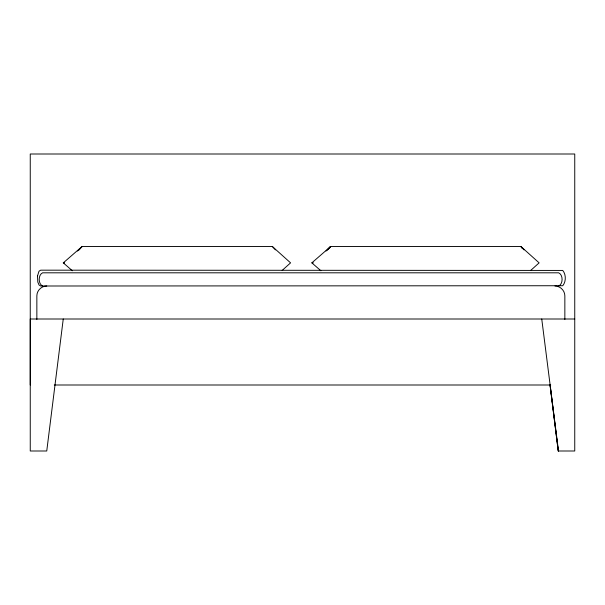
<?xml version="1.0" encoding="UTF-8"?>
<svg xmlns="http://www.w3.org/2000/svg" width="605" height="605" viewBox="0 0 605 605"><rect width="100%" height="100%" fill="white"/><g stroke="black" fill="none" stroke-linecap="round" stroke-linejoin="round"><path stroke-width="0.91" d="M30.25 384.999L30.25 319.001L574.75 319.001M63.253 319.001L46.751 450.997L30.25 450.997L30.25 154.003L574.75 154.003L574.75 450.997L558.249 450.997L549.945 384.53M72.358 270.76L63.298 262.865L82.114 246.469L78.945 249.88L82.114 246.469L272.318 246.469L290.574 262.865L282.149 270.435M320.907 270.76L311.847 262.865L330.663 246.469L327.494 249.88L330.663 246.469L520.867 246.469L539.123 262.865L530.698 270.435M77.493 251.06L82.114 246.469M326.042 251.06L330.663 246.469M558.687 286.006C563.232 284.017 563.232 274.799 558.687 272.81L42.607 272.81C38.062 274.799 38.062 284.017 42.607 286.006M46.751 285.999C41.45 285.968 36.814 290.604 36.852 295.898L36.852 319.47M63.298 262.865L64.599 262.865M311.847 262.865L313.36 262.865M54.299 384.999L550.701 384.999M554.951 285.999C560.245 285.968 564.881 290.604 564.851 295.898L564.851 319.47M522.614 248.602L520.867 246.469L524.021 249.88M272.318 246.469L275.472 249.88M520.867 246.469L522.637 248.602M541.747 319.001L558.506 450.997M550.127 384.999L558.249 450.997M37.472 276.039L37.805 282.043L39.007 284.947L40.664 286.006L562.748 285.734C566.151 281.696 566.151 274.481 562.748 270.435L40.664 270.17L39.007 271.229L37.472 276.039"/></g></svg>
